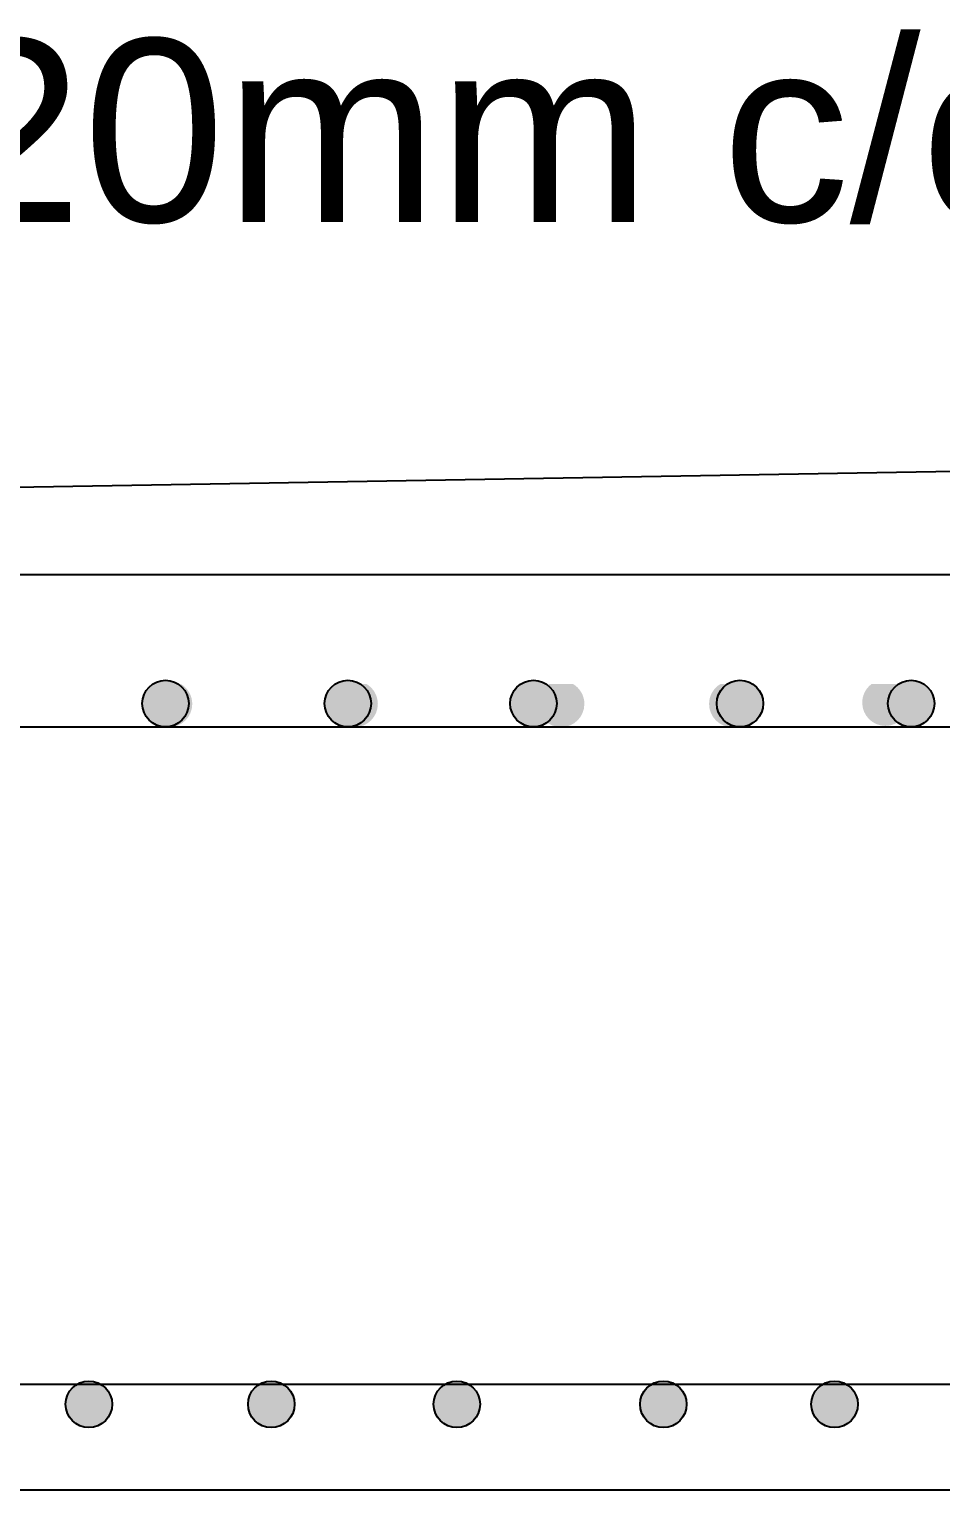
# Model space of a CAD drawing. Header units: inches. Extents: x 322 to 11487, y 352 to 10656.
# Drawn here: x 391.6 to 394.091, y 417.955 to 421.948 of the extents above; entities that cross this region are included whole.
import ezdxf

# ---------------------------------------------------------------- set-up
doc = ezdxf.new("R2010")
doc.units = ezdxf.units.IN
doc.header["$MEASUREMENT"] = 0
doc.layers.add('DIMENSION', color=255, linetype='Continuous')
doc.layers.add('HATCH', color=7, linetype='Continuous')
doc.styles.get("Standard").update_dxf_attribs({"font": 'arial.ttf'})

msp = doc.modelspace()

# ---------------------------------------------------------------- hatches: boundary and pattern name
at = {"layer": 'DIMENSION', "ltscale": 0.02}
h = msp.add_hatch(color=256, dxfattribs=at)
h.paths.add_polyline_path([(382.48996, 420.15815), (382.44024, 420.15815, 0.3008202), (382.40156, 420.09967, 1), (382.52865, 420.09967, 0.3008202)])
h.paths.add_polyline_path([(383.0358, 420.09967, 0.3008202), (382.99712, 420.15815), (382.9474, 420.15815, 0.3008202), (382.90871, 420.09967, 1)])
h.paths.add_polyline_path([(383.60028, 420.09967, 0.3008202), (383.56159, 420.15815), (383.51187, 420.15815, 0.3008202), (383.47319, 420.09967, 1)])
h.paths.add_polyline_path([(384.06813, 420.09967, 0.3008202), (384.02945, 420.15815), (383.97972, 420.15815, 0.3008202), (383.94104, 420.09967, 1)])
h.paths.add_polyline_path([(384.45509, 420.15815), (384.39118, 420.15815, 0.2670644), (384.35959, 420.10322, 1), (384.48668, 420.10322, 0.2670644)])
h.paths.add_polyline_path([(384.93481, 420.09967, 0.3008202), (384.89612, 420.15815), (384.8464, 420.15815, 0.3008202), (384.80772, 420.09967, 1)])
h.paths.add_polyline_path([(385.50128, 420.15815), (385.45156, 420.15815, 0.3008202), (385.41287, 420.09967, 1), (385.53997, 420.09967, 0.3008202)])
h.paths.add_polyline_path([(385.90811, 420.15815), (385.85839, 420.15815, 0.3008202), (385.8197, 420.09967, 1), (385.94679, 420.09967, 0.3008202)])
h.paths.add_polyline_path([(386.59772, 420.09967, 0.3008202), (386.55903, 420.15815), (386.50931, 420.15815, 0.3008202), (386.47062, 420.09967, 1)])
h.paths.add_polyline_path([(387.09609, 420.09967, 0.3008202), (387.0574, 420.15815), (387.00768, 420.15815, 0.3008202), (386.969, 420.09967, 1)])
h.paths.add_polyline_path([(387.56456, 420.15815), (387.51484, 420.15815, 0.3008202), (387.47615, 420.09967, 1), (387.60324, 420.09967, 0.3008202)])
h.paths.add_polyline_path([(388.16772, 420.09967, 0.3008202), (388.12903, 420.15815), (388.07931, 420.15815, 0.3008202), (388.04063, 420.09967, 1)])
h.paths.add_polyline_path([(388.59689, 420.15815), (388.54717, 420.15815, 0.3008202), (388.50848, 420.09967, 1), (388.63557, 420.09967, 0.3008202)])
h.paths.add_polyline_path([(389.05412, 420.10322, 0.2670644), (389.02253, 420.15815), (388.95862, 420.15815, 0.2670644), (388.92703, 420.10322, 1)])
h.paths.add_polyline_path([(389.45708, 420.10322, 0.2670644), (389.42549, 420.15815), (389.36158, 420.15815, 0.2670644), (389.32999, 420.10322, 1)])
h.paths.add_polyline_path([(389.85266, 420.15815), (389.78875, 420.15815, 0.2670644), (389.75716, 420.10322, 1), (389.88426, 420.10322, 0.2670644)])
h.paths.add_polyline_path([(390.48941, 420.10322, 0.2670644), (390.45782, 420.15815), (390.39391, 420.15815, 0.2670644), (390.36232, 420.10322, 1)])
h.paths.add_polyline_path([(390.89624, 420.10322, 0.2670644), (390.86465, 420.15815), (390.80074, 420.15815, 0.2670644), (390.76914, 420.10322, 1)])
h.paths.add_polyline_path([(391.54716, 420.10322, 0.2670644), (391.51557, 420.15815), (391.45166, 420.15815, 0.2670644), (391.42007, 420.10322, 1)])
h.paths.add_polyline_path([(392.04554, 420.10322, 0.2670644), (392.01394, 420.15815), (391.95003, 420.15815, 0.2670644), (391.91844, 420.10322, 1)])
h.paths.add_polyline_path([(392.55269, 420.10322, 0.2670644), (392.5211, 420.15815), (392.45719, 420.15815, 0.2670644), (392.4256, 420.10322, 1)])
h.paths.add_polyline_path([(393.11717, 420.10322, 0.2670644), (393.08557, 420.15815), (393.02166, 420.15815, 0.2670644), (392.99007, 420.10322, 1)])
h.paths.add_polyline_path([(393.58502, 420.10322, 0.2670644), (393.55343, 420.15815), (393.48952, 420.15815, 0.2670644), (393.45793, 420.10322, 1)])
h.paths.add_polyline_path([(394.00357, 420.10678, 0.2398206), (393.97743, 420.15815), (393.90262, 420.15815, 0.2398206), (393.87648, 420.10678, 1)])
h.paths.add_polyline_path([(394.49235, 420.10779, 0.2327894), (394.46756, 420.15815), (394.39005, 420.15815, 0.2327894), (394.36526, 420.10779, 1)])
h.paths.add_polyline_path([(394.98588, 420.10779, 0.2327894), (394.96109, 420.15815), (394.88358, 420.15815, 0.2327894), (394.85879, 420.10779, 1)])
h.paths.add_polyline_path([(395.4995, 420.10779, 0.2327894), (395.47472, 420.15815), (395.3972, 420.15815, 0.2327894), (395.37241, 420.10779, 1)])
h.paths.add_polyline_path([(395.9877, 420.10779, 0.2327894), (395.96291, 420.15815), (395.8854, 420.15815, 0.2327894), (395.86061, 420.10779, 1)])
h.paths.add_polyline_path([(396.54201, 420.10779, 0.2327894), (396.51722, 420.15815), (396.4397, 420.15815, 0.2327894), (396.41491, 420.10779, 1)])
h.paths.add_polyline_path([(397.02458, 420.15815), (396.95687, 420.15815, 0.2577179), (396.92718, 420.10437, 1), (397.05428, 420.10437, 0.2577179)])
h.paths.add_polyline_path([(397.59119, 420.10437, 0.2577179), (397.5615, 420.15815), (397.49378, 420.15815, 0.2577179), (397.46409, 420.10437, 1)])
h.paths.add_polyline_path([(398.07757, 420.10322, 0.2670644), (398.04597, 420.15815), (397.98206, 420.15815, 0.2670644), (397.95047, 420.10322, 1)])
h.paths.add_polyline_path([(398.60136, 420.10322, 0.2670644), (398.56977, 420.15815), (398.50586, 420.15815, 0.2670644), (398.47427, 420.10322, 1)])
h.paths.add_polyline_path([(399.10989, 420.10322, 0.2670644), (399.0783, 420.15815), (399.01439, 420.15815, 0.2670644), (398.9828, 420.10322, 1)])
h.paths.add_polyline_path([(399.65402, 420.10322, 0.2670644), (399.62243, 420.15815), (399.55852, 420.15815, 0.2670644), (399.52693, 420.10322, 1)])
h.paths.add_polyline_path([(400.12079, 420.15815), (400.05688, 420.15815, 0.2670644), (400.02529, 420.10322, 1), (400.15239, 420.10322, 0.2670644)])
h.paths.add_polyline_path([(400.63442, 420.15815), (400.57051, 420.15815, 0.2670644), (400.53891, 420.10322, 1), (400.66601, 420.10322, 0.2670644)])
h.paths.add_polyline_path([(401.1633, 420.15815), (401.09939, 420.15815, 0.2670644), (401.06779, 420.10322, 1), (401.19489, 420.10322, 0.2670644)])
h.paths.add_polyline_path([(401.72376, 420.10322, 0.2670644), (401.69217, 420.15815), (401.62826, 420.15815, 0.2670644), (401.59667, 420.10322, 1)])
h.paths.add_polyline_path([(402.25156, 420.15815), (402.18765, 420.15815, 0.2670644), (402.15606, 420.10322, 1), (402.28315, 420.10322, 0.2670644)])
h.paths.add_polyline_path([(402.751, 420.10322, 0.2670644), (402.71941, 420.15815), (402.6555, 420.15815, 0.2670644), (402.62391, 420.10322, 1)])
h.paths.add_polyline_path([(403.28497, 420.10322, 0.2670644), (403.25338, 420.15815), (403.18947, 420.15815, 0.2670644), (403.15788, 420.10322, 1)])
h.paths.add_polyline_path([(403.77716, 420.15815), (403.71325, 420.15815, 0.2670644), (403.68166, 420.10322, 1), (403.80875, 420.10322, 0.2670644)])
h.paths.add_polyline_path([(404.26027, 420.15815), (404.19636, 420.15815, 0.2670644), (404.16477, 420.10322, 1), (404.29187, 420.10322, 0.2670644)])
h.paths.add_polyline_path([(404.71089, 420.15815), (404.64698, 420.15815, 0.2670644), (404.61539, 420.10322, 1), (404.74248, 420.10322, 0.2670644)])
h.paths.add_polyline_path([(405.15279, 420.15815), (405.08888, 420.15815, 0.2670644), (405.05729, 420.10322, 1), (405.18439, 420.10322, 0.2670644)])
h = msp.add_hatch(color=256, dxfattribs=at)
h.paths.add_polyline_path([(382.7694, 418.24374), (382.71968, 418.24374, 0.3008202), (382.68099, 418.18525, 1), (382.80809, 418.18525, 0.3008202)])
h.paths.add_polyline_path([(383.31524, 418.18525, 0.3008202), (383.27656, 418.24374), (383.22683, 418.24374, 0.3008202), (383.18815, 418.18525, 1)])
h.paths.add_polyline_path([(383.87972, 418.18525, 0.3008202), (383.84103, 418.24374), (383.79131, 418.24374, 0.3008202), (383.75262, 418.18525, 1)])
h.paths.add_polyline_path([(384.34757, 418.18525, 0.3008202), (384.30888, 418.24374), (384.25916, 418.24374, 0.3008202), (384.22048, 418.18525, 1)])
h.paths.add_polyline_path([(384.73453, 418.24374), (384.67062, 418.24374, 0.2670644), (384.63903, 418.18881, 1), (384.76612, 418.18881, 0.2670644)])
h.paths.add_polyline_path([(385.21425, 418.18525, 0.3008202), (385.17556, 418.24374), (385.12584, 418.24374, 0.3008202), (385.08715, 418.18525, 1)])
h.paths.add_polyline_path([(385.78072, 418.24374), (385.731, 418.24374, 0.3008202), (385.69231, 418.18525, 1), (385.8194, 418.18525, 0.3008202)])
h.paths.add_polyline_path([(386.18754, 418.24374), (386.13782, 418.24374, 0.3008202), (386.09914, 418.18525, 1), (386.22623, 418.18525, 0.3008202)])
h.paths.add_polyline_path([(386.87716, 418.18525, 0.3008202), (386.83847, 418.24374), (386.78875, 418.24374, 0.3008202), (386.75006, 418.18525, 1)])
h.paths.add_polyline_path([(387.37553, 418.18525, 0.3008202), (387.33684, 418.24374), (387.28712, 418.24374, 0.3008202), (387.24843, 418.18525, 1)])
h.paths.add_polyline_path([(387.844, 418.24374), (387.79427, 418.24374, 0.3008202), (387.75559, 418.18525, 1), (387.88268, 418.18525, 0.3008202)])
h.paths.add_polyline_path([(388.44716, 418.18525, 0.3008202), (388.40847, 418.24374), (388.35875, 418.24374, 0.3008202), (388.32006, 418.18525, 1)])
h.paths.add_polyline_path([(388.87632, 418.24374), (388.8266, 418.24374, 0.3008202), (388.78792, 418.18525, 1), (388.91501, 418.18525, 0.3008202)])
h.paths.add_polyline_path([(389.33356, 418.18881, 0.2670644), (389.30197, 418.24374), (389.23806, 418.24374, 0.2670644), (389.20647, 418.18881, 1)])
h.paths.add_polyline_path([(389.73652, 418.18881, 0.2670644), (389.70493, 418.24374), (389.64102, 418.24374, 0.2670644), (389.60943, 418.18881, 1)])
h.paths.add_polyline_path([(390.1321, 418.24374), (390.06819, 418.24374, 0.2670644), (390.0366, 418.18881, 1), (390.16369, 418.18881, 0.2670644)])
h.paths.add_polyline_path([(390.76885, 418.18881, 0.2670644), (390.73726, 418.24374), (390.67335, 418.24374, 0.2670644), (390.64176, 418.18881, 1)])
h.paths.add_polyline_path([(391.17568, 418.18881, 0.2670644), (391.14408, 418.24374), (391.08017, 418.24374, 0.2670644), (391.04858, 418.18881, 1)])
h.paths.add_polyline_path([(391.8266, 418.18881, 0.2670644), (391.79501, 418.24374), (391.7311, 418.24374, 0.2670644), (391.69951, 418.18881, 1)])
h.paths.add_polyline_path([(392.32497, 418.18881, 0.2670644), (392.29338, 418.24374), (392.22947, 418.24374, 0.2670644), (392.19788, 418.18881, 1)])
h.paths.add_polyline_path([(392.83213, 418.18881, 0.2670644), (392.80054, 418.24374), (392.73663, 418.24374, 0.2670644), (392.70503, 418.18881, 1)])
h.paths.add_polyline_path([(393.3966, 418.18881, 0.2670644), (393.36501, 418.24374), (393.3011, 418.24374, 0.2670644), (393.26951, 418.18881, 1)])
h.paths.add_polyline_path([(393.86446, 418.18881, 0.2670644), (393.83286, 418.24374), (393.76895, 418.24374, 0.2670644), (393.73736, 418.18881, 1)])
h.paths.add_polyline_path([(394.28301, 418.19236, 0.2398206), (394.25686, 418.24374), (394.18206, 418.24374, 0.2398206), (394.15591, 418.19236, 1)])
h.paths.add_polyline_path([(394.77179, 418.19338, 0.2327894), (394.747, 418.24374), (394.66948, 418.24374, 0.2327894), (394.64469, 418.19338, 1)])
h.paths.add_polyline_path([(395.26532, 418.19338, 0.2327894), (395.24053, 418.24374), (395.16302, 418.24374, 0.2327894), (395.13823, 418.19338, 1)])
h.paths.add_polyline_path([(395.77894, 418.19338, 0.2327894), (395.75415, 418.24374), (395.67664, 418.24374, 0.2327894), (395.65185, 418.19338, 1)])
h.paths.add_polyline_path([(396.26714, 418.19338, 0.2327894), (396.24235, 418.24374), (396.16484, 418.24374, 0.2327894), (396.14005, 418.19338, 1)])
h.paths.add_polyline_path([(396.82144, 418.19338, 0.2327894), (396.79665, 418.24374), (396.71914, 418.24374, 0.2327894), (396.69435, 418.19338, 1)])
h.paths.add_polyline_path([(397.30402, 418.24374), (397.23631, 418.24374, 0.2577179), (397.20662, 418.18996, 1), (397.33371, 418.18996, 0.2577179)])
h.paths.add_polyline_path([(397.87062, 418.18996, 0.2577179), (397.84093, 418.24374), (397.77322, 418.24374, 0.2577179), (397.74353, 418.18996, 1)])
h.paths.add_polyline_path([(398.357, 418.18881, 0.2670644), (398.32541, 418.24374), (398.2615, 418.24374, 0.2670644), (398.22991, 418.18881, 1)])
h.paths.add_polyline_path([(398.8808, 418.18881, 0.2670644), (398.84921, 418.24374), (398.7853, 418.24374, 0.2670644), (398.7537, 418.18881, 1)])
h.paths.add_polyline_path([(399.38933, 418.18881, 0.2670644), (399.35774, 418.24374), (399.29383, 418.24374, 0.2670644), (399.26224, 418.18881, 1)])
h.paths.add_polyline_path([(399.93346, 418.18881, 0.2670644), (399.90187, 418.24374), (399.83796, 418.24374, 0.2670644), (399.80637, 418.18881, 1)])
h.paths.add_polyline_path([(400.40023, 418.24374), (400.33632, 418.24374, 0.2670644), (400.30473, 418.18881, 1), (400.43182, 418.18881, 0.2670644)])
h.paths.add_polyline_path([(400.91385, 418.24374), (400.84994, 418.24374, 0.2670644), (400.81835, 418.18881, 1), (400.94545, 418.18881, 0.2670644)])
h.paths.add_polyline_path([(401.44273, 418.24374), (401.37882, 418.24374, 0.2670644), (401.34723, 418.18881, 1), (401.47433, 418.18881, 0.2670644)])
h.paths.add_polyline_path([(402.0032, 418.18881, 0.2670644), (401.97161, 418.24374), (401.9077, 418.24374, 0.2670644), (401.8761, 418.18881, 1)])
h.paths.add_polyline_path([(402.53099, 418.24374), (402.46708, 418.24374, 0.2670644), (402.43549, 418.18881, 1), (402.56259, 418.18881, 0.2670644)])
h.paths.add_polyline_path([(403.03044, 418.18881, 0.2670644), (402.99885, 418.24374), (402.93494, 418.24374, 0.2670644), (402.90335, 418.18881, 1)])
h.paths.add_polyline_path([(403.56441, 418.18881, 0.2670644), (403.53282, 418.24374), (403.46891, 418.24374, 0.2670644), (403.43731, 418.18881, 1)])
h.paths.add_polyline_path([(404.0566, 418.24374), (403.99269, 418.24374, 0.2670644), (403.9611, 418.18881, 1), (404.08819, 418.18881, 0.2670644)])
h.paths.add_polyline_path([(404.53971, 418.24374), (404.4758, 418.24374, 0.2670644), (404.44421, 418.18881, 1), (404.5713, 418.18881, 0.2670644)])
h.paths.add_polyline_path([(404.99033, 418.24374), (404.92642, 418.24374, 0.2670644), (404.89482, 418.18881, 1), (405.02192, 418.18881, 0.2670644)])
h.paths.add_polyline_path([(405.43223, 418.24374), (405.36832, 418.24374, 0.2670644), (405.33673, 418.18881, 1), (405.46382, 418.18881, 0.2670644)])
at = {"layer": 'HATCH'}
h = msp.add_hatch(dxfattribs=at)
h.set_pattern_fill('AR-CONC', color=256, scale=1e-05)
h.set_pattern_definition([(50, (57.86354318, -1.43898656), (7.172601826e-05, -6.275213498e-06), [7.5e-06, -8.25e-05]), (355, (57.86354318, -1.43898656), (-1.3875133361e-05, 7.521921337e-05), [6e-06, -6.6e-05]), (100.45144446, (57.86354916, -1.43898708), (5.7850884673e-05, 6.8943999097e-05), [6.3740192e-06, -7.01142112e-05]), (46.1842, (57.86354318, -1.43896656), (0.000106724133067, -1.655192808e-05), [1.125e-05, -0.00012375]), (96.63563549, (57.86355207, -1.43896794), (9.3466194567e-05, 9.7411860077e-05), [9.5610342e-06, -0.000105171376]), (351.18416399, (57.86354318, -1.43896656), (9.3466194505e-05, 9.7411860027e-05), [9e-06, -9.90000001e-05]), (21, (57.86355318, -1.43897156), (5.9690705212e-05, -4.02618890665e-05), [7.5e-06, -8.25e-05]), (326, (57.86355318, -1.43897156), (2.4331533192e-05, 7.2515004505e-05), [6e-06, -6.6e-05]), (71.45144474, (57.863558155, -1.438974914), (8.4022237673e-05, 3.2253115281e-05), [6.374019e-06, -7.01142112e-05]), (37.5, (57.86354318, -1.438986559), (1.2159855317e-06, 3.32893853831e-05), [0, -6.52e-05, 0, -6.7e-05, 0, -6.625e-05]), (7.5, (57.86354318, -1.43898656), (2.63069537442e-05, 3.94411711882e-05), [0, -3.82e-05, 0, -6.37e-05, 0, -2.525e-05]), (327.5, (57.86352088, -1.43898656), (5.33822436172e-05, -2.2554871734e-06), [0, -2.5e-05, 0, -7.8e-05, 0, -0.0001035]), (317.5, (57.86351088, -1.43898656), (5.83186169342e-05, 1.00104982332e-05), [0, -3.25e-05, 0, -5.18e-05, 0, -7.35e-05])])
h.paths.add_polyline_path([(392.03594, 420.10424, 0.3519417), (391.98609, 420.16629), (391.9587, 420.16629, 0.3519417), (391.90885, 420.10424, 1)])
h = msp.add_hatch(dxfattribs=at)
h.set_pattern_fill('AR-CONC', color=256, scale=1e-05)
h.set_pattern_definition([(50, (58.36191488, -1.43898656), (7.172601826e-05, -6.275213498e-06), [7.5e-06, -8.25e-05]), (355, (58.36191488, -1.43898656), (-1.3875133361e-05, 7.521921337e-05), [6e-06, -6.6e-05]), (100.45144446, (58.36192086, -1.43898708), (5.7850884673e-05, 6.8943999097e-05), [6.3740192e-06, -7.01142112e-05]), (46.1842, (58.36191488, -1.43896656), (0.000106724133067, -1.655192808e-05), [1.125e-05, -0.00012375]), (96.63563549, (58.36192377, -1.43896794), (9.3466194567e-05, 9.7411860077e-05), [9.5610342e-06, -0.000105171376]), (351.18416399, (58.36191488, -1.43896656), (9.3466194505e-05, 9.7411860027e-05), [9e-06, -9.90000001e-05]), (21, (58.36192488, -1.43897156), (5.9690705212e-05, -4.02618890665e-05), [7.5e-06, -8.25e-05]), (326, (58.36192488, -1.43897156), (2.4331533192e-05, 7.2515004505e-05), [6e-06, -6.6e-05]), (71.45144474, (58.361929854, -1.438974914), (8.4022237673e-05, 3.2253115281e-05), [6.374019e-06, -7.01142112e-05]), (37.5, (58.36191488, -1.438986559), (1.2159855317e-06, 3.32893853831e-05), [0, -6.52e-05, 0, -6.7e-05, 0, -6.625e-05]), (7.5, (58.36191488, -1.43898656), (2.63069537442e-05, 3.94411711882e-05), [0, -3.82e-05, 0, -6.37e-05, 0, -2.525e-05]), (327.5, (58.36189258, -1.43898656), (5.33822436172e-05, -2.2554871734e-06), [0, -2.5e-05, 0, -7.8e-05, 0, -0.0001035]), (317.5, (58.36188258, -1.43898656), (5.83186169342e-05, 1.00104982332e-05), [0, -3.25e-05, 0, -5.18e-05, 0, -7.35e-05])])
h.paths.add_polyline_path([(392.53432, 420.10424, 0.3519417), (392.48446, 420.16629), (392.45708, 420.16629, 0.3519417), (392.40722, 420.10424, 1)])
h = msp.add_hatch(dxfattribs=at)
h.set_pattern_fill('AR-CONC', color=256, scale=1e-05)
h.set_pattern_definition([(50, (58.86906871, -1.43898656), (7.172601826e-05, -6.275213498e-06), [7.5e-06, -8.25e-05]), (355, (58.86906871, -1.43898656), (-1.3875133361e-05, 7.521921337e-05), [6e-06, -6.6e-05]), (100.45144446, (58.86907469, -1.43898708), (5.7850884673e-05, 6.8943999097e-05), [6.3740192e-06, -7.01142112e-05]), (46.1842, (58.86906871, -1.43896656), (0.000106724133067, -1.655192808e-05), [1.125e-05, -0.00012375]), (96.63563549, (58.8690776, -1.43896794), (9.3466194567e-05, 9.7411860077e-05), [9.5610342e-06, -0.000105171376]), (351.18416399, (58.86906871, -1.43896656), (9.3466194505e-05, 9.7411860027e-05), [9e-06, -9.90000001e-05]), (21, (58.86907871, -1.43897156), (5.9690705212e-05, -4.02618890665e-05), [7.5e-06, -8.25e-05]), (326, (58.86907871, -1.43897156), (2.4331533192e-05, 7.2515004505e-05), [6e-06, -6.6e-05]), (71.45144474, (58.869083685, -1.438974914), (8.4022237673e-05, 3.2253115281e-05), [6.374019e-06, -7.01142112e-05]), (37.5, (58.86906871, -1.438986559), (1.2159855317e-06, 3.32893853831e-05), [0, -6.52e-05, 0, -6.7e-05, 0, -6.625e-05]), (7.5, (58.86906871, -1.43898656), (2.63069537442e-05, 3.94411711882e-05), [0, -3.82e-05, 0, -6.37e-05, 0, -2.525e-05]), (327.5, (58.86904641, -1.43898656), (5.33822436172e-05, -2.2554871734e-06), [0, -2.5e-05, 0, -7.8e-05, 0, -0.0001035]), (317.5, (58.86903641, -1.43898656), (5.83186169342e-05, 1.00104982332e-05), [0, -3.25e-05, 0, -5.18e-05, 0, -7.35e-05])])
h.paths.add_polyline_path([(393.04147, 420.10424, 0.3519417), (392.99162, 420.16629), (392.96423, 420.16629, 0.3519417), (392.91438, 420.10424, 1)])
h = msp.add_hatch(dxfattribs=at)
h.set_pattern_fill('AR-CONC', color=256, scale=1e-05)
h.set_pattern_definition([(50, (59.433544527, -1.43898656), (7.172601826e-05, -6.275213498e-06), [7.5e-06, -8.25e-05]), (355, (59.43354453, -1.43898656), (-1.3875133361e-05, 7.521921337e-05), [6e-06, -6.6e-05]), (100.45144446, (59.433550504, -1.43898708), (5.7850884673e-05, 6.8943999097e-05), [6.3740192e-06, -7.01142112e-05]), (46.1842, (59.43354453, -1.43896656), (0.000106724133067, -1.655192808e-05), [1.125e-05, -0.00012375]), (96.63563549, (59.43355342, -1.43896794), (9.3466194567e-05, 9.7411860077e-05), [9.5610342e-06, -0.000105171376]), (351.18416399, (59.43354453, -1.43896656), (9.3466194505e-05, 9.7411860027e-05), [9e-06, -9.90000001e-05]), (21, (59.433554527, -1.43897156), (5.9690705212e-05, -4.02618890665e-05), [7.5e-06, -8.25e-05]), (326, (59.43355453, -1.43897156), (2.4331533192e-05, 7.2515004505e-05), [6e-06, -6.6e-05]), (71.45144474, (59.4335595, -1.438974914), (8.4022237673e-05, 3.2253115281e-05), [6.374019e-06, -7.01142112e-05]), (37.5, (59.433544527, -1.438986559), (1.2159855317e-06, 3.32893853831e-05), [0, -6.52e-05, 0, -6.7e-05, 0, -6.625e-05]), (7.5, (59.433544527, -1.43898656), (2.63069537442e-05, 3.94411711882e-05), [0, -3.82e-05, 0, -6.37e-05, 0, -2.525e-05]), (327.5, (59.433522227, -1.43898656), (5.33822436172e-05, -2.2554871734e-06), [0, -2.5e-05, 0, -7.8e-05, 0, -0.0001035]), (317.5, (59.433512227, -1.43898656), (5.83186169342e-05, 1.00104982332e-05), [0, -3.25e-05, 0, -5.18e-05, 0, -7.35e-05])])
h.paths.add_polyline_path([(393.60595, 420.10424, 0.3519417), (393.55609, 420.16629), (393.52871, 420.16629, 0.3519417), (393.47885, 420.10424, 1)])
h = msp.add_hatch(dxfattribs=at)
h.set_pattern_fill('AR-CONC', color=256, scale=1e-05)
h.set_pattern_definition([(50, (59.90139784, -1.43898656), (7.172601826e-05, -6.275213498e-06), [7.5e-06, -8.25e-05]), (355, (59.90139784, -1.43898656), (-1.3875133361e-05, 7.521921337e-05), [6e-06, -6.6e-05]), (100.45144446, (59.90140382, -1.43898708), (5.7850884673e-05, 6.8943999097e-05), [6.3740192e-06, -7.01142112e-05]), (46.1842, (59.90139784, -1.43896656), (0.000106724133067, -1.655192808e-05), [1.125e-05, -0.00012375]), (96.63563549, (59.90140673, -1.43896794), (9.3466194567e-05, 9.7411860077e-05), [9.5610342e-06, -0.000105171376]), (351.18416399, (59.90139784, -1.43896656), (9.3466194505e-05, 9.7411860027e-05), [9e-06, -9.90000001e-05]), (21, (59.90140784, -1.43897156), (5.9690705212e-05, -4.02618890665e-05), [7.5e-06, -8.25e-05]), (326, (59.90140784, -1.43897156), (2.4331533192e-05, 7.2515004505e-05), [6e-06, -6.6e-05]), (71.45144474, (59.901412815, -1.438974914), (8.4022237673e-05, 3.2253115281e-05), [6.374019e-06, -7.01142112e-05]), (37.5, (59.90139784, -1.438986559), (1.2159855317e-06, 3.32893853831e-05), [0, -6.52e-05, 0, -6.7e-05, 0, -6.625e-05]), (7.5, (59.90139784, -1.43898656), (2.63069537442e-05, 3.94411711882e-05), [0, -3.82e-05, 0, -6.37e-05, 0, -2.525e-05]), (327.5, (59.90137554, -1.43898656), (5.33822436172e-05, -2.2554871734e-06), [0, -2.5e-05, 0, -7.8e-05, 0, -0.0001035]), (317.5, (59.90136554, -1.43898656), (5.83186169342e-05, 1.00104982332e-05), [0, -3.25e-05, 0, -5.18e-05, 0, -7.35e-05])])
h.paths.add_polyline_path([(394.0738, 420.10424, 0.3519417), (394.02395, 420.16629), (393.99656, 420.16629, 0.3519417), (393.94671, 420.10424, 1)])
h = msp.add_hatch(dxfattribs=at)
h.set_pattern_fill('AR-CONC', color=256, scale=1e-05)
h.set_pattern_definition([(50, (57.65420078, -3.35441347), (7.172601826e-05, -6.275213498e-06), [7.5e-06, -8.25e-05]), (355, (57.65420078, -3.35441347), (-1.3875133361e-05, 7.521921337e-05), [6e-06, -6.6e-05]), (100.45144446, (57.654206755, -3.354413994), (5.7850884673e-05, 6.8943999097e-05), [6.3740192e-06, -7.01142112e-05]), (46.1842, (57.65420078, -3.35439347), (0.000106724133067, -1.655192808e-05), [1.125e-05, -0.00012375]), (96.63563549, (57.65420967, -3.35439485), (9.3466194567e-05, 9.7411860077e-05), [9.5610342e-06, -0.000105171376]), (351.18416399, (57.65420078, -3.35439347), (9.3466194505e-05, 9.7411860027e-05), [9e-06, -9.90000001e-05]), (21, (57.65421078, -3.35439847), (5.9690705212e-05, -4.02618890665e-05), [7.5e-06, -8.25e-05]), (326, (57.65421078, -3.35439847), (2.4331533192e-05, 7.2515004505e-05), [6e-06, -6.6e-05]), (71.45144474, (57.65421575, -3.354401826), (8.4022237673e-05, 3.2253115281e-05), [6.374019e-06, -7.01142112e-05]), (37.5, (57.654200778, -3.35441347), (1.2159855317e-06, 3.32893853831e-05), [0, -6.52e-05, 0, -6.7e-05, 0, -6.625e-05]), (7.5, (57.654200778, -3.35441347), (2.63069537442e-05, 3.94411711882e-05), [0, -3.82e-05, 0, -6.37e-05, 0, -2.525e-05]), (327.5, (57.654178478, -3.35441347), (5.33822436172e-05, -2.2554871734e-06), [0, -2.5e-05, 0, -7.8e-05, 0, -0.0001035]), (317.5, (57.65416848, -3.35441347), (5.83186169342e-05, 1.00104982332e-05), [0, -3.25e-05, 0, -5.18e-05, 0, -7.35e-05])])
h.paths.add_polyline_path([(391.8266, 418.18881, 0.3519417), (391.77675, 418.25086), (391.74936, 418.25086, 0.3519417), (391.69951, 418.18881, 1)])
h = msp.add_hatch(dxfattribs=at)
h.set_pattern_fill('AR-CONC', color=256, scale=1e-05)
h.set_pattern_definition([(50, (58.15257248, -3.35441347), (7.172601826e-05, -6.275213498e-06), [7.5e-06, -8.25e-05]), (355, (58.15257248, -3.35441347), (-1.3875133361e-05, 7.521921337e-05), [6e-06, -6.6e-05]), (100.45144446, (58.152578454, -3.354413994), (5.7850884673e-05, 6.8943999097e-05), [6.3740192e-06, -7.01142112e-05]), (46.1842, (58.15257248, -3.35439347), (0.000106724133067, -1.655192808e-05), [1.125e-05, -0.00012375]), (96.63563549, (58.15258137, -3.35439485), (9.3466194567e-05, 9.7411860077e-05), [9.5610342e-06, -0.000105171376]), (351.18416399, (58.15257248, -3.35439347), (9.3466194505e-05, 9.7411860027e-05), [9e-06, -9.90000001e-05]), (21, (58.15258248, -3.35439847), (5.9690705212e-05, -4.02618890665e-05), [7.5e-06, -8.25e-05]), (326, (58.15258248, -3.35439847), (2.4331533192e-05, 7.2515004505e-05), [6e-06, -6.6e-05]), (71.45144474, (58.15258745, -3.354401826), (8.4022237673e-05, 3.2253115281e-05), [6.374019e-06, -7.01142112e-05]), (37.5, (58.152572477, -3.35441347), (1.2159855317e-06, 3.32893853831e-05), [0, -6.52e-05, 0, -6.7e-05, 0, -6.625e-05]), (7.5, (58.152572477, -3.35441347), (2.63069537442e-05, 3.94411711882e-05), [0, -3.82e-05, 0, -6.37e-05, 0, -2.525e-05]), (327.5, (58.152550177, -3.35441347), (5.33822436172e-05, -2.2554871734e-06), [0, -2.5e-05, 0, -7.8e-05, 0, -0.0001035]), (317.5, (58.152540177, -3.35441347), (5.83186169342e-05, 1.00104982332e-05), [0, -3.25e-05, 0, -5.18e-05, 0, -7.35e-05])])
h.paths.add_polyline_path([(392.32497, 418.18881, 0.3519417), (392.27512, 418.25086), (392.24773, 418.25086, 0.3519417), (392.19788, 418.18881, 1)])
h = msp.add_hatch(dxfattribs=at)
h.set_pattern_fill('AR-CONC', color=256, scale=1e-05)
h.set_pattern_definition([(50, (58.65972631, -3.35441347), (7.172601826e-05, -6.275213498e-06), [7.5e-06, -8.25e-05]), (355, (58.65972631, -3.35441347), (-1.3875133361e-05, 7.521921337e-05), [6e-06, -6.6e-05]), (100.45144446, (58.659732285, -3.354413994), (5.7850884673e-05, 6.8943999097e-05), [6.3740192e-06, -7.01142112e-05]), (46.1842, (58.65972631, -3.35439347), (0.000106724133067, -1.655192808e-05), [1.125e-05, -0.00012375]), (96.63563549, (58.6597352, -3.35439485), (9.3466194567e-05, 9.7411860077e-05), [9.5610342e-06, -0.000105171376]), (351.18416399, (58.65972631, -3.35439347), (9.3466194505e-05, 9.7411860027e-05), [9e-06, -9.90000001e-05]), (21, (58.65973631, -3.35439847), (5.9690705212e-05, -4.02618890665e-05), [7.5e-06, -8.25e-05]), (326, (58.65973631, -3.35439847), (2.4331533192e-05, 7.2515004505e-05), [6e-06, -6.6e-05]), (71.45144474, (58.65974128, -3.354401826), (8.4022237673e-05, 3.2253115281e-05), [6.374019e-06, -7.01142112e-05]), (37.5, (58.659726308, -3.35441347), (1.2159855317e-06, 3.32893853831e-05), [0, -6.52e-05, 0, -6.7e-05, 0, -6.625e-05]), (7.5, (58.659726308, -3.35441347), (2.63069537442e-05, 3.94411711882e-05), [0, -3.82e-05, 0, -6.37e-05, 0, -2.525e-05]), (327.5, (58.659704008, -3.35441347), (5.33822436172e-05, -2.2554871734e-06), [0, -2.5e-05, 0, -7.8e-05, 0, -0.0001035]), (317.5, (58.65969401, -3.35441347), (5.83186169342e-05, 1.00104982332e-05), [0, -3.25e-05, 0, -5.18e-05, 0, -7.35e-05])])
h.paths.add_polyline_path([(392.83213, 418.18881, 0.3519417), (392.78227, 418.25086), (392.75489, 418.25086, 0.3519417), (392.70503, 418.18881, 1)])
h = msp.add_hatch(dxfattribs=at)
h.set_pattern_fill('AR-CONC', color=256, scale=1e-05)
h.set_pattern_definition([(50, (59.224202124, -3.35441347), (7.172601826e-05, -6.275213498e-06), [7.5e-06, -8.25e-05]), (355, (59.224202124, -3.35441347), (-1.3875133361e-05, 7.521921337e-05), [6e-06, -6.6e-05]), (100.45144446, (59.2242081, -3.354413994), (5.7850884673e-05, 6.8943999097e-05), [6.3740192e-06, -7.01142112e-05]), (46.1842, (59.22420212, -3.35439347), (0.000106724133067, -1.655192808e-05), [1.125e-05, -0.00012375]), (96.63563549, (59.22421102, -3.35439485), (9.3466194567e-05, 9.7411860077e-05), [9.5610342e-06, -0.000105171376]), (351.18416399, (59.22420212, -3.35439347), (9.3466194505e-05, 9.7411860027e-05), [9e-06, -9.90000001e-05]), (21, (59.224212124, -3.35439847), (5.9690705212e-05, -4.02618890665e-05), [7.5e-06, -8.25e-05]), (326, (59.224212124, -3.35439847), (2.4331533192e-05, 7.2515004505e-05), [6e-06, -6.6e-05]), (71.45144474, (59.2242171, -3.354401826), (8.4022237673e-05, 3.2253115281e-05), [6.374019e-06, -7.01142112e-05]), (37.5, (59.224202124, -3.35441347), (1.2159855317e-06, 3.32893853831e-05), [0, -6.52e-05, 0, -6.7e-05, 0, -6.625e-05]), (7.5, (59.224202124, -3.35441347), (2.63069537442e-05, 3.94411711882e-05), [0, -3.82e-05, 0, -6.37e-05, 0, -2.525e-05]), (327.5, (59.224179824, -3.35441347), (5.33822436172e-05, -2.2554871734e-06), [0, -2.5e-05, 0, -7.8e-05, 0, -0.0001035]), (317.5, (59.224169824, -3.35441347), (5.83186169342e-05, 1.00104982332e-05), [0, -3.25e-05, 0, -5.18e-05, 0, -7.35e-05])])
h.paths.add_polyline_path([(393.3966, 418.18881, 0.3519417), (393.34675, 418.25086), (393.31936, 418.25086, 0.3519417), (393.26951, 418.18881, 1)])
h = msp.add_hatch(dxfattribs=at)
h.set_pattern_fill('AR-CONC', color=256, scale=1e-05)
h.set_pattern_definition([(50, (59.69205544, -3.35441347), (7.172601826e-05, -6.275213498e-06), [7.5e-06, -8.25e-05]), (355, (59.69205544, -3.35441347), (-1.3875133361e-05, 7.521921337e-05), [6e-06, -6.6e-05]), (100.45144446, (59.692061415, -3.354413994), (5.7850884673e-05, 6.8943999097e-05), [6.3740192e-06, -7.01142112e-05]), (46.1842, (59.69205544, -3.35439347), (0.000106724133067, -1.655192808e-05), [1.125e-05, -0.00012375]), (96.63563549, (59.69206433, -3.35439485), (9.3466194567e-05, 9.7411860077e-05), [9.5610342e-06, -0.000105171376]), (351.18416399, (59.69205544, -3.35439347), (9.3466194505e-05, 9.7411860027e-05), [9e-06, -9.90000001e-05]), (21, (59.69206544, -3.35439847), (5.9690705212e-05, -4.02618890665e-05), [7.5e-06, -8.25e-05]), (326, (59.69206544, -3.35439847), (2.4331533192e-05, 7.2515004505e-05), [6e-06, -6.6e-05]), (71.45144474, (59.69207041, -3.354401826), (8.4022237673e-05, 3.2253115281e-05), [6.374019e-06, -7.01142112e-05]), (37.5, (59.692055438, -3.35441347), (1.2159855317e-06, 3.32893853831e-05), [0, -6.52e-05, 0, -6.7e-05, 0, -6.625e-05]), (7.5, (59.69205544, -3.35441347), (2.63069537442e-05, 3.94411711882e-05), [0, -3.82e-05, 0, -6.37e-05, 0, -2.525e-05]), (327.5, (59.692033138, -3.35441347), (5.33822436172e-05, -2.2554871734e-06), [0, -2.5e-05, 0, -7.8e-05, 0, -0.0001035]), (317.5, (59.69202314, -3.35441347), (5.83186169342e-05, 1.00104982332e-05), [0, -3.25e-05, 0, -5.18e-05, 0, -7.35e-05])])
h.paths.add_polyline_path([(393.86446, 418.18881, 0.3519417), (393.8146, 418.25086), (393.78722, 418.25086, 0.3519417), (393.73736, 418.18881, 1)])

# ---------------------------------------------------------------- linework, layer by layer
at = {"layer": 'DIMENSION', "ltscale": 0.02}
for points in [[(381.97034, 421.64588), (381.97559, 420.33448), (382.40237, 419.90808), (382.40237, 417.95516), (388.0285, 417.95516), (405.6356, 417.95516), (405.6356, 419.90808)], [(404.01868, 421.52227), (404.01868, 420.45603), (384.00178, 420.45603), (384.00178, 421.44236)], [(384.00178, 420.56766), (394.55946, 420.74693), (404.01868, 420.6815)], [(382.61171, 420.04069), (405.40879, 420.04069)], [(382.68106, 418.24374), (405.47815, 418.24374)]]:
    msp.add_lwpolyline(points, dxfattribs=at)
for centre in [(391.9724, 420.10424), (392.47077, 420.10424), (392.97792, 420.10424), (393.5424, 420.10424), (394.01025, 420.10424), (391.76305, 418.18881), (392.26143, 418.18881), (392.76858, 418.18881), (393.33306, 418.18881), (393.80091, 418.18881)]:
    msp.add_circle(centre, 0.06355, dxfattribs=at)

# ---------------------------------------------------------------- texts
at = {"layer": 'DIMENSION', "ltscale": 0.02, "insert": (386.80634, 421.921), "char_height": 0.5, "width": 7.6666595, "attachment_point": 1}
msp.add_mtext('12mm dia @ 220mm c/c', dxfattribs=at)

doc.saveas('drawing.dxf')
